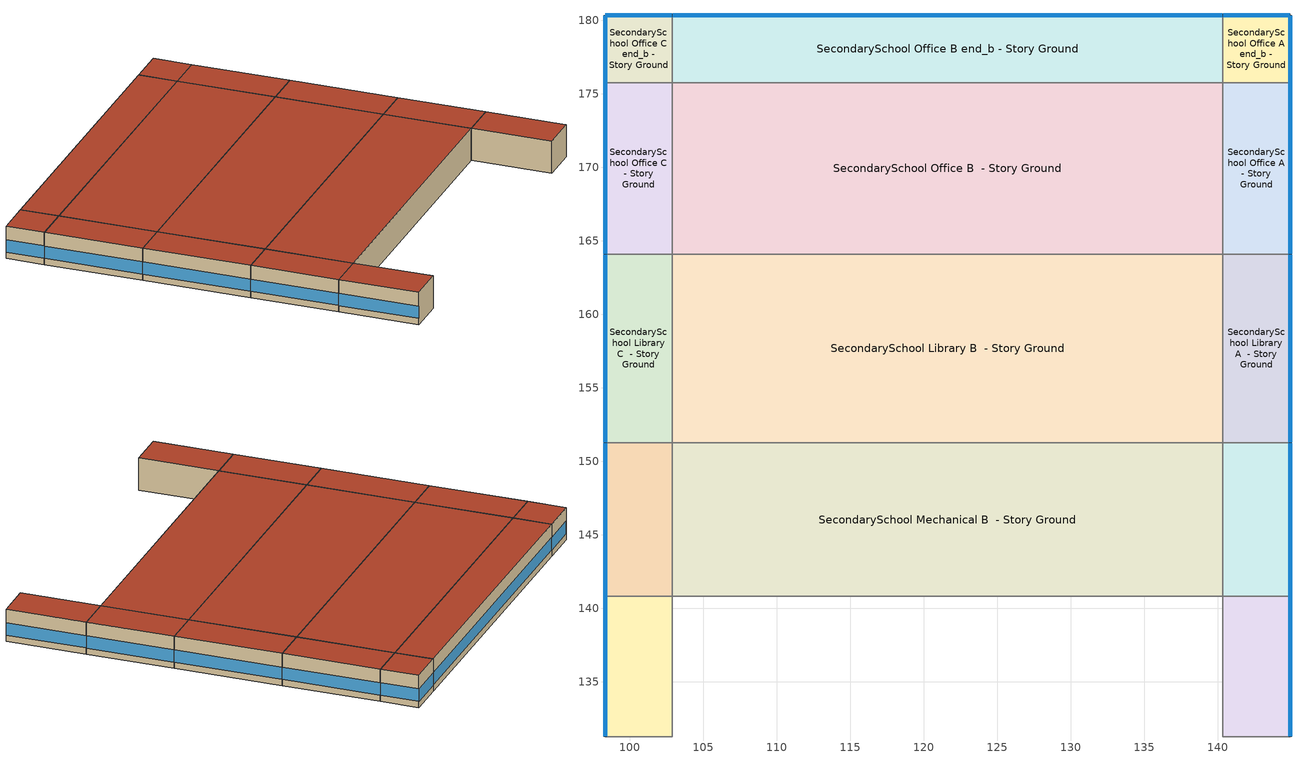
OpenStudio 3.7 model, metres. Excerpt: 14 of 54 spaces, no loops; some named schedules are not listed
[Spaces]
SecondarySchool Cafeteria A  - Story Ground
 floor ground (Foundation F 126 Perim 954 Area 4363): 144.92,131.27 140.34,131.27 140.34,140.81 144.92,140.81 z0
 wall outside: 144.92,131.27 144.92,140.81 z0:3.96
 wall to SecondarySchool Restroom A  - Story Ground: 140.34,131.27 144.92,131.27 z0:3.96
 wall to SecondarySchool Cafeteria B  - Story Ground: 140.34,140.81 140.34,131.27 z0:3.96
 wall to SecondarySchool Mechanical A  - Story Ground: 144.92,140.81 140.34,140.81 z0:3.96
 window (Window U-1.01 SHGC 0.58): 144.92,131.3 144.92,140.79 z0.76:2.28
 roof outside: 144.92,140.81 140.34,140.81 140.34,131.27 144.92,131.27 z3.96
SecondarySchool Cafeteria C  - Story Ground
 floor ground (Foundation F 126 Perim 954 Area 4363): 102.9,131.27 98.33,131.27 98.33,140.81 102.9,140.81 z0
 wall outside: 98.33,140.81 98.33,131.27 z0:3.96
 wall to SecondarySchool Restroom C  - Story Ground: 98.33,131.27 102.9,131.27 z0:3.96
 wall to SecondarySchool Mechanical C  - Story Ground: 102.9,140.81 98.33,140.81 z0:3.96
 wall to SecondarySchool Cafeteria B  - Story Ground: 102.9,131.27 102.9,140.81 z0:3.96
 window (Window U-1.01 SHGC 0.58): 98.33,140.79 98.33,131.3 z0.76:2.28
 roof outside: 102.9,140.81 98.33,140.81 98.33,131.27 102.9,131.27 z3.96
SecondarySchool Mechanical A  - Story Ground
 floor ground (Foundation F 126 Perim 1044 Area 4773): 144.92,140.81 140.34,140.81 140.34,151.25 144.92,151.25 z0
 wall outside: 144.92,140.81 144.92,151.25 z0:3.96
 wall to SecondarySchool Mechanical B  - Story Ground: 140.34,151.25 140.34,140.81 z0:3.96
 wall to SecondarySchool Library A  - Story Ground: 144.92,151.25 140.34,151.25 z0:3.96
 window (Window U-1.01 SHGC 0.58): 144.92,140.84 144.92,151.23 z0.76:2.28
 roof outside: 144.92,151.25 140.34,151.25 140.34,140.81 144.92,140.81 z3.96
SecondarySchool Mechanical B  - Story Ground
 floor ground (Foundation F 126 Perim 0 Area 39088): 140.34,140.81 102.9,140.81 102.9,151.25 140.34,151.25 z0
 wall to SecondarySchool Cafeteria B  - Story Ground: 102.9,140.81 140.34,140.81 z0:3.96
 wall to SecondarySchool Mechanical C  - Story Ground: 102.9,151.25 102.9,140.81 z0:3.96
 wall to SecondarySchool Library B  - Story Ground: 140.34,151.25 102.9,151.25 z0:3.96
 roof outside: 140.34,151.25 102.9,151.25 102.9,140.81 140.34,140.81 z3.96
SecondarySchool Mechanical C  - Story Ground
 floor ground (Foundation F 126 Perim 1044 Area 4773): 102.9,140.81 98.33,140.81 98.33,151.25 102.9,151.25 z0
 wall outside: 98.33,151.25 98.33,140.81 z0:3.96
 wall to SecondarySchool Library C  - Story Ground: 102.9,151.25 98.33,151.25 z0:3.96
 window (Window U-1.01 SHGC 0.58): 98.33,151.23 98.33,140.84 z0.76:2.28
 roof outside: 102.9,151.25 98.33,151.25 98.33,140.81 102.9,140.81 z3.96
SecondarySchool Library A  - Story Ground
 floor ground (Foundation F 126 Perim 1283 Area 5867): 144.92,151.25 140.34,151.25 140.34,164.09 144.92,164.09 z0
 wall outside: 144.92,151.25 144.92,164.09 z0:3.96
 wall to SecondarySchool Library B  - Story Ground: 140.34,164.09 140.34,151.25 z0:3.96
 wall to SecondarySchool Office A  - Story Ground: 144.92,164.09 140.34,164.09 z0:3.96
 window (Window U-1.01 SHGC 0.58): 144.92,151.28 144.92,164.06 z0.76:2.27
 roof outside: 144.92,164.09 140.34,164.09 140.34,151.25 144.92,151.25 z3.96
SecondarySchool Library B  - Story Ground
 floor ground (Foundation F 126 Perim 0 Area 48048): 140.34,151.25 102.9,151.25 102.9,164.09 140.34,164.09 z0
 wall to SecondarySchool Library C  - Story Ground: 102.9,164.09 102.9,151.25 z0:3.96
 wall to SecondarySchool Office B  - Story Ground: 140.34,164.09 102.9,164.09 z0:3.96
 roof outside: 140.34,164.09 102.9,164.09 102.9,151.25 140.34,151.25 z3.96
SecondarySchool Library C  - Story Ground
 floor ground (Foundation F 126 Perim 1283 Area 5867): 102.9,151.25 98.33,151.25 98.33,164.09 102.9,164.09 z0
 wall outside: 98.33,164.09 98.33,151.25 z0:3.96
 wall to SecondarySchool Office C  - Story Ground: 102.9,164.09 98.33,164.09 z0:3.96
 window (Window U-1.01 SHGC 0.58): 98.33,164.06 98.33,151.28 z0.76:2.27
 roof outside: 102.9,164.09 98.33,164.09 98.33,151.25 102.9,151.25 z3.96
SecondarySchool Office A  - Story Ground
 floor ground (Foundation F 126 Perim 1167 Area 5336): 144.92,164.09 140.34,164.09 140.34,175.76 144.92,175.76 z0
 wall outside: 144.92,164.09 144.92,175.76 z0:3.96
 wall to SecondarySchool Office B  - Story Ground: 140.34,175.76 140.34,164.09 z0:3.96
 wall to SecondarySchool Office A end_b - Story Ground: 144.92,175.76 140.34,175.76 z0:3.96
 window (Window U-1.01 SHGC 0.58): 144.92,164.11 144.92,175.73 z0.76:2.27
 roof outside: 144.92,175.76 140.34,175.76 140.34,164.09 144.92,164.09 z3.96
SecondarySchool Office B  - Story Ground
 floor ground (Foundation F 126 Perim 0 Area 43699): 140.34,164.09 102.9,164.09 102.9,175.76 140.34,175.76 z0
 wall to SecondarySchool Office C  - Story Ground: 102.9,175.76 102.9,164.09 z0:3.96
 wall to SecondarySchool Office B end_b - Story Ground: 140.34,175.76 102.9,175.76 z0:3.96
 roof outside: 140.34,175.76 102.9,175.76 102.9,164.09 140.34,164.09 z3.96
SecondarySchool Office C  - Story Ground
 floor ground (Foundation F 126 Perim 1167 Area 5336): 102.9,164.09 98.33,164.09 98.33,175.76 102.9,175.76 z0
 wall outside: 98.33,175.76 98.33,164.09 z0:3.96
 wall to SecondarySchool Office C end_b - Story Ground: 102.9,175.76 98.33,175.76 z0:3.96
 window (Window U-1.01 SHGC 0.58): 98.33,175.73 98.33,164.11 z0.76:2.27
 roof outside: 102.9,175.76 98.33,175.76 98.33,164.09 102.9,164.09 z3.96
SecondarySchool Office A end_b - Story Ground
 floor ground (Foundation F 126 Perim 914 Area 209): 144.92,175.76 140.34,175.76 140.34,180.33 144.92,180.33 z0
 wall outside: 144.92,175.76 144.92,180.33 140.34,180.33 z0:3.96
 wall to SecondarySchool Office B end_b - Story Ground: 140.34,180.33 140.34,175.76 z0:3.96
 window (Window U-1.01 SHGC 0.58): 144.92,175.78 144.92,180.31 / 144.89,180.33 140.37,180.33 z0.76:2.28
 roof outside: 144.92,180.33 140.34,180.33 140.34,175.76 144.92,175.76 z3.96
SecondarySchool Office B end_b - Story Ground
 floor ground (Foundation F 126 Perim 3744 Area 17118): 140.34,175.76 102.9,175.76 102.9,180.33 140.34,180.33 z0
 wall outside: 140.34,180.33 102.9,180.33 z0:3.96
 wall to SecondarySchool Office C end_b - Story Ground: 102.9,180.33 102.9,175.76 z0:3.96
 window (Window U-1.01 SHGC 0.58): 140.32,180.33 102.93,180.33 z0.76:2.27
 roof outside: 140.34,180.33 102.9,180.33 102.9,175.76 140.34,175.76 z3.96
SecondarySchool Office C end_b - Story Ground
 floor ground (Foundation F 126 Perim 914 Area 209): 102.9,175.76 98.33,175.76 98.33,180.33 102.9,180.33 z0
 wall outside: 102.9,180.33 98.33,180.33 98.33,175.76 z0:3.96
 window (Window U-1.01 SHGC 0.58): 98.33,180.31 98.33,175.78 / 102.88,180.33 98.36,180.33 z0.76:2.28
 roof outside: 102.9,180.33 98.33,180.33 98.33,175.76 102.9,175.76 z3.96
[Site]
Maxwell Afb: Latitude {deg}=32.38; Longitude {deg}=-86.36; Time Zone {hr}=-6; Elevation {m}=52; Terrain=City
[Site:WaterMainsTemperature]
Calculation Method=Correlation; Annual Average Outdoor Air Temperature {C}=12.9533; Maximum Difference In Monthly Average Outdoor Air Temperatures {deltaC}=16.43
[SizingPeriod:DesignDay] Barometric Pressure {Pa}=100606; Rain Indicator=No; Snow Indicator=No; Day of Month=21; Daylight Saving Time Indicator=No; Humidity Condition Type=Wetbulb; Dry-Bulb Temperature Range Modifier Type=DefaultMultipliers
Name | Maximum Dry-Bulb Temperature {C} | Daily Dry-Bulb Temperature Range {deltaC} | Wind Speed {m/s} | Wind Direction {deg} | Month | Day Type | Wetbulb or DewPoint at Maximum Dry-Bulb {C} | Solar Model Indicator | ASHRAE Clear Sky Optical Depth for Beam Irradiance | ASHRAE Clear Sky Optical Depth for Diffuse Irradiance | Sky Clearness
Aurora State Ann Clg .4% Condns DB=>MWB 1 | 33 | 13.9 | 3.2 | 10 | 7 | SummerDesignDay | 19.4 | ASHRAETau | 0.339 | 2.445
Aurora State Ann Clg .4% Condns WB=>MDB 1 | 30.2 | 13.9 | 3.2 | 10 | 7 | SummerDesignDay | 21.1 | ASHRAETau | 0.339 | 2.445
Aurora State Ann Htg 99.6% Condns DB 1 | -3 | 0 | 1.7 | 0 | 12 | WinterDesignDay | -3 | ASHRAEClearSky |  |  | 0
Aurora State August .4% Condns DB=>MCWB 1 | 35.9 | 13.8 | 3.2 | 10 | 8 | SummerDesignDay | 20.5 | ASHRAETau | 0.344 | 2.48
[ClimateZones]
Climate Zone Institution Name 1=ASHRAE; Climate Zone Document Name 1=ANSI/ASHRAE Standard 169; Climate Zone Document Year 1=2006; Climate Zone Value 1=ASHRAE 169-2013-4C; Climate Zone Institution Name 2=CEC; Climate Zone Document Name 2=California Climate Zone Descriptions; Climate Zone Document Year 2=1995
[Building]
ComStock DOE Ref Pre-1980|SecondarySchool: North Axis {deg}=270; Default Construction Set=ComStock DOE Ref Pre-1980 - SecSchl - ASHRAE 169-2013-4C; Default Schedule Set=Building Default Schedule Set; Standards Building Type=SecondarySchool
[Site:GroundTemperature:FCfactorMethod]
January Ground Temperature {C}=11.4; February Ground Temperature {C}=8.1; March Ground Temperature {C}=5.4; April Ground Temperature {C}=4.5; May Ground Temperature {C}=5.8; June Ground Temperature {C}=8.3; July Ground Temperature {C}=10.9; August Ground Temperature {C}=13; September Ground Temperature {C}=15.6; October Ground Temperature {C}=17.7; November Ground Temperature {C}=18.8; December Ground Temperature {C}=15.1
[Construction:FfactorGroundFloor] F-Factor {W/m-K}=1.26344
Name | Area {m2} | PerimeterExposed {m}
Foundation F 126 Perim 914 Area 209 | 20.9032 | 9.144
Foundation F 126 Perim 3744 Area 17118 | 171.176 | 37.44
Foundation F 126 Perim 1167 Area 5336 | 53.3629 | 11.6717
Foundation F 126 Perim 0 Area 43699 | 436.987 | 0
Foundation F 126 Perim 1283 Area 5867 | 58.6743 | 12.8334
Foundation F 126 Perim 1044 Area 4773 | 47.7327 | 10.4402
Foundation F 126 Perim 954 Area 4363 | 43.6296 | 9.54278
Foundation F 126 Perim 0 Area 48048 | 480.483 | 0
Foundation F 126 Perim 0 Area 39088 | 390.882 | 0
[DefaultConstructionSet]
ComStock DOE Ref Pre-1980 - SecSchl - ASHRAE 169-2013-4C: Default Exterior Surface Constructions=Default Surface Constructions 1; Default Interior Surface Constructions=Default Surface Constructions 2; Default Ground Contact Surface Constructions=Default Surface Constructions 3; Default Exterior SubSurface Constructions=Default Sub Surface Constructions 1; Default Interior SubSurface Constructions=Default Sub Surface Constructions 2; Interior Partition Construction=Typical Interior Partition
[DefaultSurfaceConstructions]
Name | Floor Construction | Wall Construction | Roof Ceiling Construction
Default Surface Constructions 1 | Typical Insulated Exterior Mass Floor | Typical Insulated Steel Framed Exterior Wall R-5.71 | Typical IEAD Roof R-11.76
Default Surface Constructions 2 | Typical Interior Floor | Typical Interior Wall | Typical Interior Ceiling
Default Surface Constructions 3 | Typical Insulated Carpeted 6in Slab Floor | Typical Insulated Basement Mass Wall
[Construction]
Typical Insulated Exterior Mass Floor: 4 in. Normalweight Concrete Floor, Typical Carpet Pad
Typical Insulated Steel Framed Exterior Wall R-5.71: 25mm Stucco, 5/8 in. Gypsum Board, Typical Insulation R-3.54, 5/8 in. Gypsum Board
Typical IEAD Roof R-11.76: Roof Membrane, Typical Insulation R-10.65, Metal Roof Surface
Typical Interior Floor: 100mm Normalweight concrete floor, CP02 CARPET PAD
Typical Interior Wall: G01 13mm gypsum board, G01 13mm gypsum board
Typical Interior Ceiling: CP02 CARPET PAD, 100mm Normalweight concrete floor
Typical Insulated Carpeted 6in Slab Floor: 6 in. Normalweight Concrete Floor, Typical Carpet Pad
Typical Insulated Basement Mass Wall: 8 in. Concrete Block Basement Wall
U 1.22 SHGC 0.54 Simple Glazing Window U-1.22 SHGC 0.54: U 1.22 SHGC 0.54 Simple Glazing U-1.22 SHGC 0.54
U 1.22 SHGC 0.54 Simple Glazing Window U-1.22 SHGC 0.54 1: U 1.22 SHGC 0.54 Simple Glazing U-1.22 SHGC 0.54 1
Typical Insulated Metal Door: F08 Metal surface, Typical Insulation
U 0.88 SHGC 0.16 Sgl Ref-A-L Clr 6mm: REF A CLEAR LO 6MM
Typical Overhead Door: Typical Insulation
Typical Interior Window: Clear 3mm
Typical Interior Door; Typical Interior Partition: G05 25mm wood
InteriorFurnishings 1: Std Wood 6inch 1
Window U-1.01 SHGC 0.58: Simple Glazing Single - No LowE - Tinted/Reflective - Aluminum
[Material:NoMass] Roughness=Smooth; Thermal Absorptance=0.9; Solar Absorptance=0.7
Name | Thermal Resistance {m2-K/W} | Visible Absorptance
Typical Insulation R-3.54 | 0.622622 | 0.7
Typical Carpet Pad; CP02 CARPET PAD | 0.21648 | 0.8
Typical Insulation R-10.65 | 1.87513 | 0.7
Typical Insulation | 0.0282222 | 0.7
[Material] Thermal Absorptance=0.9
Name | Roughness | Thickness {m} | Conductivity {W/m-K} | Density {kg/m3} | Specific Heat {J/kg-K} | Solar Absorptance | Visible Absorptance
4 in. Normalweight Concrete Floor | MediumRough | 0.1016 | 2.31 | 2322 | 832 | 0.7 | 0.7
25mm Stucco | Smooth | 0.0254 | 0.72 | 1856 | 840 | 0.7 | 0.7
5/8 in. Gypsum Board | MediumSmooth | 0.0159 | 0.16 | 800 | 1090 | 0.7 | 0.7
Roof Membrane | VeryRough | 0.0095 | 0.16 | 1121.29 | 1460 | 0.7 | 0.7
Metal Roof Surface; F08 Metal surface | Smooth | 0.0008 | 45.28 | 7824 | 500 | 0.7 | 0.7
100mm Normalweight concrete floor | MediumRough | 0.1016 | 2.31045 | 2322 | 832.557 | 0.7 | 0.7
G01 13mm gypsum board | Smooth | 0.0127 | 0.160031 | 800.001 | 1090.73 | 0.7 | 0.5
6 in. Normalweight Concrete Floor | MediumRough | 0.1524 | 2.31 | 2322 | 832 | 0.7 | 0.7
8 in. Concrete Block Basement Wall | MediumRough | 0.2032 | 1.326 | 1842 | 912 | 0.7 | 0.7
G05 25mm wood | MediumSmooth | 0.0254 | 0.15 | 608 | 1630 | 0.5 | 0.5
Std Wood 6inch 1 | MediumSmooth | 0.15 | 0.12 | 540 | 1210 | 0.7 | 0.7
[DefaultSubSurfaceConstructions]
Name | Fixed Window Construction | Operable Window Construction | Door Construction | Glass Door Construction | Overhead Door Construction | Tubular Daylight Dome Construction | Tubular Daylight Diffuser Construction
Default Sub Surface Constructions 1 | U 1.22 SHGC 0.54 Simple Glazing Window U-1.22 SHGC 0.54 | U 1.22 SHGC 0.54 Simple Glazing Window U-1.22 SHGC 0.54 1 | Typical Insulated Metal Door | U 0.88 SHGC 0.16 Sgl Ref-A-L Clr 6mm | Typical Overhead Door | Typical Interior Window | Typical Interior Window
Default Sub Surface Constructions 2 | Typical Interior Window | Typical Interior Window | Typical Interior Door
[WindowMaterial:SimpleGlazingSystem]
Name | U-Factor {W/m2-K} | Solar Heat Gain Coefficient | Visible Transmittance
U 1.22 SHGC 0.54 Simple Glazing U-1.22 SHGC 0.54; U 1.22 SHGC 0.54 Simple Glazing U-1.22 SHGC 0.54 1 | 6.92748 | 0.54 | 0.38
Simple Glazing Single - No LowE - Tinted/Reflective - Aluminum | 5.73505 | 0.579 | 0.455
[WindowMaterial:Glazing] Optical Data Type=SpectralAverage; Infrared Transmittance at Normal Incidence=0; Front Side Infrared Hemispherical Emissivity=0.84; Conductivity {W/m-K}=0.9; Dirt Correction Factor for Solar and Visible Transmittance=1; Solar Diffusing=No
Name | Thickness {m} | Solar Transmittance at Normal Incidence | Front Side Solar Reflectance at Normal Incidence | Back Side Solar Reflectance at Normal Incidence | Visible Transmittance at Normal Incidence | Front Side Visible Reflectance at Normal Incidence | Back Side Visible Reflectance at Normal Incidence | Back Side Infrared Hemispherical Emissivity
REF A CLEAR LO 6MM | 0.006 | 0.066 | 0.341 | 0.493 | 0.08 | 0.41 | 0.37 | 0.4
Clear 3mm | 0.003 | 0.837 | 0.075 | 0.075 | 0.898 | 0.081 | 0.081 | 0.84
[SpaceType] Standards Building Type=SecondarySchool
Name | Default Schedule Set | Design Specification Outdoor Air Object | Standards Space Type
SecondarySchool Cafeteria - ComStock DOE Ref Pre-1980 | SecondarySchool Cafeteria Schedule Set | SecondarySchool Cafeteria Ventilation | Cafeteria
SecondarySchool Mechanical - ComStock DOE Ref Pre-1980 | SecondarySchool Mechanical Schedule Set | SecondarySchool Mechanical Ventilation | Mechanical
SecondarySchool Library - ComStock DOE Ref Pre-1980 | SecondarySchool Library Schedule Set | SecondarySchool Library Ventilation | Library
SecondarySchool Office - ComStock DOE Ref Pre-1980 | SecondarySchool Office Schedule Set | SecondarySchool Office Ventilation | Office
[BuildingStory]
Story Ground: Nominal Z Coordinate {m}=0; Nominal Floor to Floor Height {m}=3.9624
[Space] Building Story=Story Ground
Name | Space Type | Thermal Zone | Design Specification Outdoor Air Object
SecondarySchool Cafeteria A  - Story Ground | SecondarySchool Cafeteria - ComStock DOE Ref Pre-1980 | Zone SecondarySchool Cafeteria A  - Story Ground | SecondarySchool Cafeteria Ventilation to per-area
SecondarySchool Cafeteria C  - Story Ground | SecondarySchool Cafeteria - ComStock DOE Ref Pre-1980 | Zone SecondarySchool Cafeteria C  - Story Ground | SecondarySchool Cafeteria Ventilation to per-area
SecondarySchool Mechanical A  - Story Ground | SecondarySchool Mechanical - ComStock DOE Ref Pre-1980 | Zone SecondarySchool Mechanical A  - Story Ground | SecondarySchool Mechanical Ventilation to per-area
SecondarySchool Mechanical B  - Story Ground | SecondarySchool Mechanical - ComStock DOE Ref Pre-1980 | Zone SecondarySchool Mechanical B  - Story Ground | SecondarySchool Mechanical Ventilation to per-area
SecondarySchool Mechanical C  - Story Ground | SecondarySchool Mechanical - ComStock DOE Ref Pre-1980 | Zone SecondarySchool Mechanical C  - Story Ground | SecondarySchool Mechanical Ventilation to per-area
SecondarySchool Library A  - Story Ground | SecondarySchool Library - ComStock DOE Ref Pre-1980 | Zone SecondarySchool Library A  - Story Ground | SecondarySchool Library Ventilation to per-area
SecondarySchool Library B  - Story Ground | SecondarySchool Library - ComStock DOE Ref Pre-1980 | Zone SecondarySchool Library B  - Story Ground | SecondarySchool Library Ventilation to per-area
SecondarySchool Library C  - Story Ground | SecondarySchool Library - ComStock DOE Ref Pre-1980 | Zone SecondarySchool Library C  - Story Ground | SecondarySchool Library Ventilation to per-area
SecondarySchool Office A  - Story Ground | SecondarySchool Office - ComStock DOE Ref Pre-1980 | Zone SecondarySchool Office A  - Story Ground | SecondarySchool Office Ventilation to per-area
SecondarySchool Office B  - Story Ground | SecondarySchool Office - ComStock DOE Ref Pre-1980 | Zone SecondarySchool Office B  - Story Ground | SecondarySchool Office Ventilation to per-area
SecondarySchool Office C  - Story Ground | SecondarySchool Office - ComStock DOE Ref Pre-1980 | Zone SecondarySchool Office C  - Story Ground | SecondarySchool Office Ventilation to per-area
SecondarySchool Office A end_b - Story Ground | SecondarySchool Office - ComStock DOE Ref Pre-1980 | Zone SecondarySchool Office A end_b - Story Ground | SecondarySchool Office Ventilation to per-area
SecondarySchool Office B end_b - Story Ground | SecondarySchool Office - ComStock DOE Ref Pre-1980 | Zone SecondarySchool Office B end_b - Story Ground | SecondarySchool Office Ventilation to per-area
SecondarySchool Office C end_b - Story Ground | SecondarySchool Office - ComStock DOE Ref Pre-1980 | Zone SecondarySchool Office C end_b - Story Ground | SecondarySchool Office Ventilation to per-area
[ThermalZone] Multiplier=1; Use Ideal Air Loads=No
Name | Thermostat
Zone SecondarySchool Cafeteria A  - Story Ground | SecondarySchool Cafeteria - ComStock DOE Ref Pre-1980 Thermostat
Zone SecondarySchool Cafeteria C  - Story Ground | SecondarySchool Cafeteria - ComStock DOE Ref Pre-1980 Thermostat 2
Zone SecondarySchool Mechanical A  - Story Ground | SecondarySchool Mechanical - ComStock DOE Ref Pre-1980 Thermostat
Zone SecondarySchool Mechanical B  - Story Ground | SecondarySchool Mechanical - ComStock DOE Ref Pre-1980 Thermostat 1
Zone SecondarySchool Mechanical C  - Story Ground | SecondarySchool Mechanical - ComStock DOE Ref Pre-1980 Thermostat 2
Zone SecondarySchool Library A  - Story Ground | SecondarySchool Library - ComStock DOE Ref Pre-1980 Thermostat
Zone SecondarySchool Library B  - Story Ground | SecondarySchool Library - ComStock DOE Ref Pre-1980 Thermostat 1
Zone SecondarySchool Library C  - Story Ground | SecondarySchool Library - ComStock DOE Ref Pre-1980 Thermostat 2
Zone SecondarySchool Office A  - Story Ground | SecondarySchool Office - ComStock DOE Ref Pre-1980 Thermostat
Zone SecondarySchool Office B  - Story Ground | SecondarySchool Office - ComStock DOE Ref Pre-1980 Thermostat 2
Zone SecondarySchool Office C  - Story Ground | SecondarySchool Office - ComStock DOE Ref Pre-1980 Thermostat 4
Zone SecondarySchool Office A end_b - Story Ground | SecondarySchool Office - ComStock DOE Ref Pre-1980 Thermostat 1
Zone SecondarySchool Office B end_b - Story Ground | SecondarySchool Office - ComStock DOE Ref Pre-1980 Thermostat 3
Zone SecondarySchool Office C end_b - Story Ground | SecondarySchool Office - ComStock DOE Ref Pre-1980 Thermostat 5
[People:Definition] Number of People Calculation Method=People/Area; Fraction Radiant=0.3
Name | People per Space Floor Area {person/m2}
SecondarySchool Cafeteria People Definition | 0.71946
SecondarySchool Library People Definition | 0.229702
SecondarySchool Mechanical People Definition | 0.0100104
SecondarySchool Office People Definition | 0.0500522
[People] Work Efficiency Schedule=Work Efficiency Schedule; Clothing Insulation Schedule=Clothing Schedule; Air Velocity Schedule=Air Velocity Schedule; Multiplier=1
Name | People Definition | Space or SpaceType
SecondarySchool Cafeteria People | SecondarySchool Cafeteria People Definition | SecondarySchool Cafeteria - ComStock DOE Ref Pre-1980
SecondarySchool Library People | SecondarySchool Library People Definition | SecondarySchool Library - ComStock DOE Ref Pre-1980
SecondarySchool Mechanical People | SecondarySchool Mechanical People Definition | SecondarySchool Mechanical - ComStock DOE Ref Pre-1980
SecondarySchool Office People | SecondarySchool Office People Definition | SecondarySchool Office - ComStock DOE Ref Pre-1980
[Lights:Definition] Design Level Calculation Method=Watts/Area; Fraction Visible=0.2; Return Air Fraction=0
Name | Watts per Space Floor Area {W/m2} | Fraction Radiant
SecondarySchool Office - ComStock DOE Ref Pre-1980 General Lights Definition | 6.74433 | 0.31
SecondarySchool Library - ComStock DOE Ref Pre-1980 General Lights Definition | 5.64414 | 0.31
SecondarySchool Library - ComStock DOE Ref Pre-1980 Task Lights Definition | 11.0968 | 0.125
SecondarySchool Mechanical - ComStock DOE Ref Pre-1980 General Lights Definition | 3.92888 | 0.31
SecondarySchool Mechanical - ComStock DOE Ref Pre-1980 Task Lights Definition | 3.02684 | 0.125
SecondarySchool Cafeteria - ComStock DOE Ref Pre-1980 General Lights Definition | 2.70767 | 0.31
SecondarySchool Cafeteria - ComStock DOE Ref Pre-1980 Task Lights Definition | 0.735422 | 0.125
SecondarySchool Cafeteria - ComStock DOE Ref Pre-1980 Wall Wash Lights Definition | 1.90206 | 0.125
[ElectricEquipment:Definition] Design Level Calculation Method=Watts/Area; Fraction Latent=0; Fraction Radiant=0.5; Fraction Lost=0
Name | Watts per Space Floor Area {W/m2}
SecondarySchool Cafeteria Elec Equip Definition; SecondarySchool Mechanical Elec Equip Definition | 0.850128
SecondarySchool Library Elec Equip Definition | 1.05692
SecondarySchool Office Elec Equip Definition | 2.13681
[ElectricEquipment] Schedule=Education_School BLDG_EQUIP_EndUseData BPR Adjusted
Name | Electric Equipment Definition | Space or SpaceType
SecondarySchool Cafeteria Elec Equip | SecondarySchool Cafeteria Elec Equip Definition | SecondarySchool Cafeteria - ComStock DOE Ref Pre-1980
SecondarySchool Library Elec Equip | SecondarySchool Library Elec Equip Definition | SecondarySchool Library - ComStock DOE Ref Pre-1980
SecondarySchool Mechanical Elec Equip | SecondarySchool Mechanical Elec Equip Definition | SecondarySchool Mechanical - ComStock DOE Ref Pre-1980
SecondarySchool Office Elec Equip | SecondarySchool Office Elec Equip Definition | SecondarySchool Office - ComStock DOE Ref Pre-1980
[DesignSpecification:OutdoorAir] Outdoor Air Method=Sum
Name | Outdoor Air Flow per Person {m3/s-person} | Outdoor Air Flow per Floor Area {m3/s-m2} | Outdoor Air Flow Rate {m3/s} | Outdoor Air Flow Air Changes per Hour {1/hr}
SecondarySchool Cafeteria Ventilation; SecondarySchool Office Ventilation | 0.00943895
SecondarySchool Library Ventilation | 0.00799951
SecondarySchool Mechanical Ventilation |  | 0.000254
SecondarySchool Cafeteria Ventilation to per-area | 0 | 0.00679094 | 0 | 0
SecondarySchool Library Ventilation to per-area | 0 | 0.0018375 | 0 | 0
SecondarySchool Mechanical Ventilation to per-area | 0 | 0.000254 | 0 | 0
SecondarySchool Office Ventilation to per-area | 0 | 0.00047244 | 0 | 0
[DefaultScheduleSet]
Name | Number of People Schedule | People Activity Level Schedule | Lighting Schedule | Electric Equipment Schedule | Infiltration Schedule | Hours of Operation Schedule
SecondarySchool Cafeteria Schedule Set; SecondarySchool Library Schedule Set; SecondarySchool Mechanical Schedule Set | SecondarySchool Bldg Occ | SecondarySchool Activity | Education_School BLDG_LIGHT_EndUseData | Education_School BLDG_EQUIP_EndUseData | SecondarySchool Infil
SecondarySchool Office Schedule Set | SecondarySchool Office Occ | SecondarySchool Activity | Education_School BLDG_LIGHT_EndUseData | Education_School BLDG_EQUIP_EndUseData | SecondarySchool Infil
Building Default Schedule Set |  |  |  |  |  | Building Hours of Operation NonResidential
[Exterior:Lights:Definition]
Name | Design Level {W}
Parking Areas and Drives Def (W/ft^2) | 0.0497494
Building Facades Def (W/ft^2) | 0.25
Main Entries Def (W/ft) | 30
Other Doors Def (W/ft) | 25
[Exterior:Lights] Schedule=Always On Discrete; Control Option=AstronomicalClock
Name | Exterior Lights Definition | Multiplier
Parking Areas and Drives | Parking Areas and Drives Def (W/ft^2) | 59097.7
Building Facades | Building Facades Def (W/ft^2) | 46655.5
Main Entries | Main Entries Def (W/ft) | 240
Other Doors | Other Doors Def (W/ft) | 147
[ThermostatSetpoint:DualSetpoint] Heating Setpoint Temperature Schedule=SecondarySchool HtgSetp; Cooling Setpoint Temperature Schedule=SecondarySchool ClgSetp
SecondarySchool Cafeteria - ComStock DOE Ref Pre-1980 Thermostat; SecondarySchool Cafeteria - ComStock DOE Ref Pre-1980 Thermostat 2; SecondarySchool Library - ComStock DOE Ref Pre-1980 Thermostat; SecondarySchool Library - ComStock DOE Ref Pre-1980 Thermostat 1; SecondarySchool Library - ComStock DOE Ref Pre-1980 Thermostat 2; SecondarySchool Mechanical - ComStock DOE Ref Pre-1980 Thermostat; SecondarySchool Mechanical - ComStock DOE Ref Pre-1980 Thermostat 1; SecondarySchool Mechanical - ComStock DOE Ref Pre-1980 Thermostat 2; SecondarySchool Office - ComStock DOE Ref Pre-1980 Thermostat; SecondarySchool Office - ComStock DOE Ref Pre-1980 Thermostat 1; SecondarySchool Office - ComStock DOE Ref Pre-1980 Thermostat 2; SecondarySchool Office - ComStock DOE Ref Pre-1980 Thermostat 3; SecondarySchool Office - ComStock DOE Ref Pre-1980 Thermostat 4; SecondarySchool Office - ComStock DOE Ref Pre-1980 Thermostat 5
[InternalMass:Definition]
Internal Mass Definition 2: Construction=InteriorFurnishings 1; Design Level Calculation Method=SurfaceArea/Area; Surface Area per Space Floor Area=2
[InternalMass] Internal Mass Definition=Internal Mass Definition 2; Multiplier=1
Name | Space or SpaceType
SecondarySchool Office C end_b - Story Ground Mass | SecondarySchool Office C end_b - Story Ground
SecondarySchool Office B end_b - Story Ground Mass | SecondarySchool Office B end_b - Story Ground
SecondarySchool Office C  - Story Ground Mass | SecondarySchool Office C  - Story Ground
SecondarySchool Office B  - Story Ground Mass | SecondarySchool Office B  - Story Ground
SecondarySchool Library C  - Story Ground Mass | SecondarySchool Library C  - Story Ground
SecondarySchool Library A  - Story Ground Mass | SecondarySchool Library A  - Story Ground
SecondarySchool Mechanical C  - Story Ground Mass | SecondarySchool Mechanical C  - Story Ground
SecondarySchool Mechanical A  - Story Ground Mass | SecondarySchool Mechanical A  - Story Ground
SecondarySchool Office A end_b - Story Ground Mass | SecondarySchool Office A end_b - Story Ground
SecondarySchool Office A  - Story Ground Mass | SecondarySchool Office A  - Story Ground
SecondarySchool Cafeteria C  - Story Ground Mass | SecondarySchool Cafeteria C  - Story Ground
SecondarySchool Cafeteria A  - Story Ground Mass | SecondarySchool Cafeteria A  - Story Ground
SecondarySchool Library B  - Story Ground Mass | SecondarySchool Library B  - Story Ground
SecondarySchool Mechanical B  - Story Ground Mass | SecondarySchool Mechanical B  - Story Ground
[Lights] Schedule=Education_School BLDG_LIGHT_EndUseData BPR Adjusted; Fraction Replaceable=1
Name | Lights Definition | Space or SpaceType
SecondarySchool Office - ComStock DOE Ref Pre-1980 General Lighting | SecondarySchool Office - ComStock DOE Ref Pre-1980 General Lights Definition | SecondarySchool Office - ComStock DOE Ref Pre-1980
SecondarySchool Library - ComStock DOE Ref Pre-1980 General Lighting | SecondarySchool Library - ComStock DOE Ref Pre-1980 General Lights Definition | SecondarySchool Library - ComStock DOE Ref Pre-1980
SecondarySchool Library - ComStock DOE Ref Pre-1980 Task Lighting | SecondarySchool Library - ComStock DOE Ref Pre-1980 Task Lights Definition | SecondarySchool Library - ComStock DOE Ref Pre-1980
SecondarySchool Mechanical - ComStock DOE Ref Pre-1980 General Lighting | SecondarySchool Mechanical - ComStock DOE Ref Pre-1980 General Lights Definition | SecondarySchool Mechanical - ComStock DOE Ref Pre-1980
SecondarySchool Mechanical - ComStock DOE Ref Pre-1980 Task Lighting | SecondarySchool Mechanical - ComStock DOE Ref Pre-1980 Task Lights Definition | SecondarySchool Mechanical - ComStock DOE Ref Pre-1980
SecondarySchool Cafeteria - ComStock DOE Ref Pre-1980 General Lighting | SecondarySchool Cafeteria - ComStock DOE Ref Pre-1980 General Lights Definition | SecondarySchool Cafeteria - ComStock DOE Ref Pre-1980
SecondarySchool Cafeteria - ComStock DOE Ref Pre-1980 Task Lighting | SecondarySchool Cafeteria - ComStock DOE Ref Pre-1980 Task Lights Definition | SecondarySchool Cafeteria - ComStock DOE Ref Pre-1980
SecondarySchool Cafeteria - ComStock DOE Ref Pre-1980 Wall Wash Lighting | SecondarySchool Cafeteria - ComStock DOE Ref Pre-1980 Wall Wash Lights Definition | SecondarySchool Cafeteria - ComStock DOE Ref Pre-1980
[SpaceInfiltration:DesignFlowRate] Design Flow Rate Calculation Method=Flow/ExteriorArea; Flow per Exterior Surface Area {m3/s-m2}=0.000826564; Velocity Term Coefficient=0
Name | Space or SpaceType | Schedule | Constant Term Coefficient | Temperature Term Coefficient | Velocity Squared Term Coefficient
SecondarySchool Office C end_b - Story Ground HVAC On Infiltration | SecondarySchool Office C end_b - Story Ground | Infiltration HVAC On Schedule | 0.0725 | 0.0091 | 0.0893
SecondarySchool Office C end_b - Story Ground HVAC Off Infiltration | SecondarySchool Office C end_b - Story Ground | Infiltration HVAC Off Schedule | 0 | 0.0174 | 0.1016
SecondarySchool Office B end_b - Story Ground HVAC On Infiltration | SecondarySchool Office B end_b - Story Ground | Infiltration HVAC On Schedule | 0.0725 | 0.0091 | 0.0893
SecondarySchool Office B end_b - Story Ground HVAC Off Infiltration | SecondarySchool Office B end_b - Story Ground | Infiltration HVAC Off Schedule | 0 | 0.0174 | 0.1016
SecondarySchool Office C  - Story Ground HVAC On Infiltration | SecondarySchool Office C  - Story Ground | Infiltration HVAC On Schedule | 0.0725 | 0.0091 | 0.0893
SecondarySchool Office C  - Story Ground HVAC Off Infiltration | SecondarySchool Office C  - Story Ground | Infiltration HVAC Off Schedule | 0 | 0.0174 | 0.1016
SecondarySchool Office B  - Story Ground HVAC On Infiltration | SecondarySchool Office B  - Story Ground | Infiltration HVAC On Schedule | 0.0725 | 0.0091 | 0.0893
SecondarySchool Office B  - Story Ground HVAC Off Infiltration | SecondarySchool Office B  - Story Ground | Infiltration HVAC Off Schedule | 0 | 0.0174 | 0.1016
SecondarySchool Library C  - Story Ground HVAC On Infiltration | SecondarySchool Library C  - Story Ground | Infiltration HVAC On Schedule | 0.0725 | 0.0091 | 0.0893
SecondarySchool Library C  - Story Ground HVAC Off Infiltration | SecondarySchool Library C  - Story Ground | Infiltration HVAC Off Schedule | 0 | 0.0174 | 0.1016
SecondarySchool Library A  - Story Ground HVAC On Infiltration | SecondarySchool Library A  - Story Ground | Infiltration HVAC On Schedule | 0.0725 | 0.0091 | 0.0893
SecondarySchool Library A  - Story Ground HVAC Off Infiltration | SecondarySchool Library A  - Story Ground | Infiltration HVAC Off Schedule | 0 | 0.0174 | 0.1016
SecondarySchool Mechanical C  - Story Ground HVAC On Infiltration | SecondarySchool Mechanical C  - Story Ground | Infiltration HVAC On Schedule | 0.0725 | 0.0091 | 0.0893
SecondarySchool Mechanical C  - Story Ground HVAC Off Infiltration | SecondarySchool Mechanical C  - Story Ground | Infiltration HVAC Off Schedule | 0 | 0.0174 | 0.1016
SecondarySchool Mechanical A  - Story Ground HVAC On Infiltration | SecondarySchool Mechanical A  - Story Ground | Infiltration HVAC On Schedule | 0.0725 | 0.0091 | 0.0893
SecondarySchool Mechanical A  - Story Ground HVAC Off Infiltration | SecondarySchool Mechanical A  - Story Ground | Infiltration HVAC Off Schedule | 0 | 0.0174 | 0.1016
SecondarySchool Office A end_b - Story Ground HVAC On Infiltration | SecondarySchool Office A end_b - Story Ground | Infiltration HVAC On Schedule | 0.0725 | 0.0091 | 0.0893
SecondarySchool Office A end_b - Story Ground HVAC Off Infiltration | SecondarySchool Office A end_b - Story Ground | Infiltration HVAC Off Schedule | 0 | 0.0174 | 0.1016
SecondarySchool Office A  - Story Ground HVAC On Infiltration | SecondarySchool Office A  - Story Ground | Infiltration HVAC On Schedule | 0.0725 | 0.0091 | 0.0893
SecondarySchool Office A  - Story Ground HVAC Off Infiltration | SecondarySchool Office A  - Story Ground | Infiltration HVAC Off Schedule | 0 | 0.0174 | 0.1016
SecondarySchool Cafeteria C  - Story Ground HVAC On Infiltration | SecondarySchool Cafeteria C  - Story Ground | Infiltration HVAC On Schedule | 0.0725 | 0.0091 | 0.0893
SecondarySchool Cafeteria C  - Story Ground HVAC Off Infiltration | SecondarySchool Cafeteria C  - Story Ground | Infiltration HVAC Off Schedule | 0 | 0.0174 | 0.1016
SecondarySchool Cafeteria A  - Story Ground HVAC On Infiltration | SecondarySchool Cafeteria A  - Story Ground | Infiltration HVAC On Schedule | 0.0725 | 0.0091 | 0.0893
SecondarySchool Cafeteria A  - Story Ground HVAC Off Infiltration | SecondarySchool Cafeteria A  - Story Ground | Infiltration HVAC Off Schedule | 0 | 0.0174 | 0.1016
SecondarySchool Library B  - Story Ground HVAC On Infiltration | SecondarySchool Library B  - Story Ground | Infiltration HVAC On Schedule | 0.0725 | 0.0091 | 0.0893
SecondarySchool Library B  - Story Ground HVAC Off Infiltration | SecondarySchool Library B  - Story Ground | Infiltration HVAC Off Schedule | 0 | 0.0174 | 0.1016
SecondarySchool Mechanical B  - Story Ground HVAC On Infiltration | SecondarySchool Mechanical B  - Story Ground | Infiltration HVAC On Schedule | 0.0725 | 0.0091 | 0.0893
SecondarySchool Mechanical B  - Story Ground HVAC Off Infiltration | SecondarySchool Mechanical B  - Story Ground | Infiltration HVAC Off Schedule | 0 | 0.0174 | 0.1016
[Schedule:Ruleset]
SecondarySchool Office Occ: Default Day Schedule=SecondarySchool Office Occ Default; Summer Design Day Schedule=SecondarySchool Office Occ Summer Design Day; Winter Design Day Schedule=SecondarySchool Office Occ Winter Design Day
[Schedule:Day]
Education_School BLDG_LIGHT_EndUseData Sat Day; Education_School BLDG_LIGHT_EndUseData Sat Day 2: Yes, 0, 15, 0.291509, 0, 30, 0.289962, 0, 45, 0.288414, 1, 0, 0.287686, 1, 15, 0.286958, 1, 30, 0.28623, 1, 45, 0.285502, 2, 0, 0.284064, 2, 15, 0.282626, 2, 30, 0.281188, 2, 45, 0.27975, 3, 0, 0.279024, 3, 15, 0.278298, 3, 30, 0.277572, 3, 45, 0.276846, 4, 0, 0.276215, 4, 15, 0.275584, 4, 30, 0.274953, 4, 45, 0.274322, 5, 0, 0.273118, 5, 15, 0.271915, 5, 30, 0.270712, 5, 45, 0.269508, 6, 0, 0.269535, 6, 15, 0.269561, 6, 30, 0.269588, 6, 45, 0.269614, 7, 0, 0.269694, 7, 15, 0.269773, 7, 30, 0.269853, 7, 45, 0.269932, 8, 0, 0.269865, 8, 15, 0.269799, 8, 30, 0.269732, 8, 45, 0.269665, 9, 0, 0.26963, 9, 15, 0.269594, 9, 30, 0.269558, 9, 45, 0.269523, 10, 0, 0.268888, 10, 15, 0.268253, 10, 30, 0.267619, 10, 45, 0.266984, 11, 0, 0.266873, 11, 15, 0.266763, 11, 30, 0.266653, 11, 45, 0.266542, 12, 0, 0.266594, 12, 15, 0.266647, 12, 30, 0.266699, 12, 45, 0.266752, 13, 0, 0.266653, 13, 15, 0.266554, 13, 30, 0.266455, 13, 45, 0.266356, 14, 0, 0.266496, 14, 15, 0.266636, 14, 30, 0.266776, 14, 45, 0.266916, 15, 0, 0.266851, 15, 15, 0.266786, 15, 30, 0.26672, 15, 45, 0.266655, 16, 0, 0.266702, 16, 15, 0.266749, 16, 30, 0.266796, 16, 45, 0.266843, 17, 0, 0.266937, 17, 15, 0.267031, 17, 30, 0.267125, 17, 45, 0.267219, 18, 0, 0.267465, 18, 15, 0.267711, 18, 30, 0.267957, 18, 45, 0.268203, 19, 0, 0.268529, 19, 15, 0.268856, 19, 30, 0.269182, 19, 45, 0.269508, 20, 0, 0.269714, 20, 15, 0.26992, 20, 30, 0.270127, 20, 45, 0.270333, 21, 0, 0.272389, 21, 15, 0.274444, 21, 30, 0.2765, 21, 45, 0.278556, 22, 0, 0.282905, 22, 15, 0.287253, 22, 30, 0.291602, 22, 45, 0.295951, 23, 0, 0.295615, 23, 15, 0.295278, 23, 30, 0.294941, 23, 45, 0.294604, 24, 0, 0.293057
Education_School BLDG_LIGHT_EndUseData Sat Day 1: Yes, 0, 15, 0.24395, 0, 30, 0.243983, 0, 45, 0.244015, 1, 0, 0.242806, 1, 15, 0.241597, 1, 30, 0.240388, 1, 45, 0.239179, 2, 0, 0.239302, 2, 15, 0.239426, 2, 30, 0.239549, 2, 45, 0.239672, 3, 0, 0.240155, 3, 15, 0.240638, 3, 30, 0.241121, 3, 45, 0.241604, 4, 0, 0.239915, 4, 15, 0.238227, 4, 30, 0.236538, 4, 45, 0.234849, 5, 0, 0.233602, 5, 15, 0.232354, 5, 30, 0.231106, 5, 45, 0.229858, 6, 0, 0.230958, 6, 15, 0.232058, 6, 30, 0.233158, 6, 45, 0.234258, 7, 0, 0.234993, 7, 15, 0.235728, 7, 30, 0.236462, 7, 45, 0.237197, 8, 0, 0.236548, 8, 15, 0.235899, 8, 30, 0.235249, 8, 45, 0.2346, 9, 0, 0.233878, 9, 15, 0.233157, 9, 30, 0.232435, 9, 45, 0.231713, 10, 0, 0.229796, 10, 15, 0.227879, 10, 30, 0.225962, 10, 45, 0.224044, 11, 0, 0.223324, 11, 15, 0.222603, 11, 30, 0.221883, 11, 45, 0.221162, 12, 0, 0.220775, 12, 15, 0.220388, 12, 30, 0.220001, 12, 45, 0.219614, 13, 0, 0.219626, 13, 15, 0.219638, 13, 30, 0.219651, 13, 45, 0.219663, 14, 0, 0.219664, 14, 15, 0.219665, 14, 30, 0.219666, 14, 45, 0.219667, 15, 0, 0.219683, 15, 15, 0.2197, 15, 30, 0.219717, 15, 45, 0.219733, 16, 0, 0.219716, 16, 15, 0.219699, 16, 30, 0.219682, 16, 45, 0.219666, 17, 0, 0.219653, 17, 15, 0.21964, 17, 30, 0.219628, 17, 45, 0.219615, 18, 0, 0.220249, 18, 15, 0.220883, 18, 30, 0.221517, 18, 45, 0.22215, 19, 0, 0.223077, 19, 15, 0.224003, 19, 30, 0.224929, 19, 45, 0.225855, 20, 0, 0.225625, 20, 15, 0.225395, 20, 30, 0.225165, 20, 45, 0.224934, 21, 0, 0.226936, 21, 15, 0.228937, 21, 30, 0.230938, 21, 45, 0.23294, 22, 0, 0.234808, 22, 15, 0.236676, 22, 30, 0.238544, 22, 45, 0.240412, 23, 0, 0.24128, 23, 15, 0.242149, 23, 30, 0.243017, 23, 45, 0.243885, 24, 0, 0.243918
Education_School BLDG_LIGHT_EndUseData Sun Day; Education_School BLDG_LIGHT_EndUseData Sun Day 2: Yes, 0, 15, 0.15418, 0, 30, 0.154172, 0, 45, 0.154163, 1, 0, 0.154047, 1, 15, 0.15393, 1, 30, 0.153814, 1, 45, 0.153697, 2, 0, 0.153239, 2, 15, 0.152781, 2, 30, 0.152323, 2, 45, 0.151865, 3, 0, 0.152213, 3, 15, 0.152561, 3, 30, 0.152909, 3, 45, 0.153257, 4, 0, 0.153531, 4, 15, 0.153804, 4, 30, 0.154078, 4, 45, 0.154352, 5, 0, 0.154588, 5, 15, 0.154824, 5, 30, 0.15506, 5, 45, 0.155296, 6, 0, 0.156136, 6, 15, 0.156975, 6, 30, 0.157814, 6, 45, 0.158653, 7, 0, 0.159642, 7, 15, 0.160631, 7, 30, 0.16162, 7, 45, 0.162609, 8, 0, 0.161296, 8, 15, 0.159982, 8, 30, 0.158669, 8, 45, 0.157356, 9, 0, 0.156589, 9, 15, 0.155823, 9, 30, 0.155057, 9, 45, 0.15429, 10, 0, 0.152525, 10, 15, 0.15076, 10, 30, 0.148995, 10, 45, 0.14723, 11, 0, 0.147029, 11, 15, 0.146829, 11, 30, 0.146629, 11, 45, 0.146429, 12, 0, 0.146821, 12, 15, 0.147214, 12, 30, 0.147606, 12, 45, 0.147999, 13, 0, 0.147591, 13, 15, 0.147184, 13, 30, 0.146777, 13, 45, 0.14637, 14, 0, 0.146382, 14, 15, 0.146395, 14, 30, 0.146408, 14, 45, 0.146421, 15, 0, 0.146487, 15, 15, 0.146552, 15, 30, 0.146618, 15, 45, 0.146684, 16, 0, 0.1466, 16, 15, 0.146516, 16, 30, 0.146432, 16, 45, 0.146348, 17, 0, 0.146352, 17, 15, 0.146357, 17, 30, 0.146361, 17, 45, 0.146366, 18, 0, 0.148165, 18, 15, 0.149965, 18, 30, 0.151764, 18, 45, 0.153564, 19, 0, 0.15325, 19, 15, 0.152937, 19, 30, 0.152624, 19, 45, 0.152311, 20, 0, 0.151984, 20, 15, 0.151657, 20, 30, 0.151329, 20, 45, 0.151002, 21, 0, 0.15098, 21, 15, 0.150958, 21, 30, 0.150937, 21, 45, 0.150915, 22, 0, 0.151543, 22, 15, 0.152171, 22, 30, 0.152799, 22, 45, 0.153427, 23, 0, 0.153619, 23, 15, 0.153812, 23, 30, 0.154005, 23, 45, 0.154198, 24, 0, 0.154189
Education_School BLDG_LIGHT_EndUseData Sun Day 1: Yes, 0, 15, 0.196575, 0, 30, 0.197067, 0, 45, 0.197559, 1, 0, 0.197797, 1, 15, 0.198035, 1, 30, 0.198273, 1, 45, 0.198511, 2, 0, 0.199069, 2, 15, 0.199627, 2, 30, 0.200185, 2, 45, 0.200743, 3, 0, 0.201874, 3, 15, 0.203005, 3, 30, 0.204136, 3, 45, 0.205268, 4, 0, 0.205036, 4, 15, 0.204804, 4, 30, 0.204573, 4, 45, 0.204341, 5, 0, 0.205128, 5, 15, 0.205915, 5, 30, 0.206702, 5, 45, 0.20749, 6, 0, 0.20832, 6, 15, 0.20915, 6, 30, 0.20998, 6, 45, 0.21081, 7, 0, 0.211406, 7, 15, 0.212001, 7, 30, 0.212596, 7, 45, 0.213192, 8, 0, 0.212711, 8, 15, 0.21223, 8, 30, 0.21175, 8, 45, 0.211269, 9, 0, 0.210624, 9, 15, 0.20998, 9, 30, 0.209335, 9, 45, 0.208691, 10, 0, 0.206119, 10, 15, 0.203548, 10, 30, 0.200976, 10, 45, 0.198405, 11, 0, 0.198668, 11, 15, 0.198931, 11, 30, 0.199194, 11, 45, 0.199457, 12, 0, 0.19777, 12, 15, 0.196083, 12, 30, 0.194396, 12, 45, 0.192709, 13, 0, 0.192564, 13, 15, 0.192419, 13, 30, 0.192274, 13, 45, 0.192129, 14, 0, 0.192112, 14, 15, 0.192094, 14, 30, 0.192077, 14, 45, 0.19206, 15, 0, 0.192084, 15, 15, 0.192109, 15, 30, 0.192133, 15, 45, 0.192157, 16, 0, 0.192117, 16, 15, 0.192076, 16, 30, 0.192035, 16, 45, 0.191994, 17, 0, 0.192013, 17, 15, 0.192033, 17, 30, 0.192052, 17, 45, 0.192071, 18, 0, 0.192032, 18, 15, 0.191993, 18, 30, 0.191954, 18, 45, 0.191915, 19, 0, 0.191953, 19, 15, 0.191992, 19, 30, 0.19203, 19, 45, 0.192068, 20, 0, 0.192072, 20, 15, 0.192076, 20, 30, 0.192079, 20, 45, 0.192083, 21, 0, 0.19203, 21, 15, 0.191978, 21, 30, 0.191925, 21, 45, 0.191872, 22, 0, 0.19202, 22, 15, 0.192168, 22, 30, 0.192315, 22, 45, 0.192463, 23, 0, 0.193245, 23, 15, 0.194027, 23, 30, 0.194809, 23, 45, 0.195591, 24, 0, 0.196083
Education_School BLDG_LIGHT_EndUseData Wkdy Day: Yes, 0, 15, 0.37969, 0, 30, 0.379677, 0, 45, 0.379663, 1, 0, 0.379649, 1, 15, 0.379636, 1, 30, 0.379622, 1, 45, 0.379609, 2, 0, 0.379594, 2, 15, 0.379579, 2, 30, 0.379564, 2, 45, 0.37955, 3, 0, 0.379471, 3, 15, 0.379392, 3, 30, 0.379313, 3, 45, 0.379234, 4, 0, 0.379521, 4, 15, 0.379808, 4, 30, 0.380095, 4, 45, 0.380382, 5, 0, 0.381122, 5, 15, 0.381862, 5, 30, 0.382602, 5, 45, 0.383342, 6, 0, 0.383969, 6, 15, 0.384596, 6, 30, 0.385223, 6, 45, 0.38585, 7, 0, 0.386845, 7, 15, 0.387841, 7, 30, 0.388836, 7, 45, 0.389831, 8, 0, 0.391621, 8, 15, 0.393411, 8, 30, 0.395201, 8, 45, 0.396991, 9, 0, 0.39713, 9, 15, 0.397269, 9, 30, 0.397408, 9, 45, 0.397547, 10, 0, 0.397855, 10, 15, 0.398164, 10, 30, 0.398472, 10, 45, 0.39878, 11, 0, 0.398883, 11, 15, 0.398987, 11, 30, 0.39909, 11, 45, 0.399193, 12, 0, 0.39875, 12, 15, 0.398307, 12, 30, 0.397864, 12, 45, 0.397421, 13, 0, 0.395977, 13, 15, 0.394534, 13, 30, 0.39309, 13, 45, 0.391647, 14, 0, 0.391001, 14, 15, 0.390355, 14, 30, 0.389709, 14, 45, 0.389063, 15, 0, 0.388369, 15, 15, 0.387675, 15, 30, 0.386981, 15, 45, 0.386288, 16, 0, 0.385743, 16, 15, 0.385198, 16, 30, 0.384653, 16, 45, 0.384108, 17, 0, 0.383183, 17, 15, 0.382258, 17, 30, 0.381333, 17, 45, 0.380408, 18, 0, 0.380263, 18, 15, 0.380118, 18, 30, 0.379973, 18, 45, 0.379828, 19, 0, 0.379829, 19, 15, 0.379831, 19, 30, 0.379833, 19, 45, 0.379835, 20, 0, 0.379846, 20, 15, 0.379858, 20, 30, 0.379869, 20, 45, 0.37988, 21, 0, 0.379867, 21, 15, 0.379853, 21, 30, 0.37984, 21, 45, 0.379826, 22, 0, 0.379812, 22, 15, 0.379799, 22, 30, 0.379785, 22, 45, 0.379772, 23, 0, 0.379758, 23, 15, 0.379745, 23, 30, 0.379731, 23, 45, 0.379717, 24, 0, 0.379704
Education_School BLDG_LIGHT_EndUseData Wkdy Day 1: Yes, 0, 15, 0.609626, 0, 30, 0.609625, 0, 45, 0.609624, 1, 0, 0.609623, 1, 15, 0.609622, 1, 30, 0.609621, 1, 45, 0.60962, 2, 0, 0.609629, 2, 15, 0.609638, 2, 30, 0.609647, 2, 45, 0.609657, 3, 0, 0.60966, 3, 15, 0.609664, 3, 30, 0.609667, 3, 45, 0.609671, 4, 0, 0.609939, 4, 15, 0.610207, 4, 30, 0.610475, 4, 45, 0.610744, 5, 0, 0.612127, 5, 15, 0.61351, 5, 30, 0.614893, 5, 45, 0.616276, 6, 0, 0.619449, 6, 15, 0.622622, 6, 30, 0.625795, 6, 45, 0.628969, 7, 0, 0.631449, 7, 15, 0.633929, 7, 30, 0.636409, 7, 45, 0.638889, 8, 0, 0.63956, 8, 15, 0.640231, 8, 30, 0.640901, 8, 45, 0.641572, 9, 0, 0.641605, 9, 15, 0.641639, 9, 30, 0.641672, 9, 45, 0.641705, 10, 0, 0.641638, 10, 15, 0.64157, 10, 30, 0.641503, 10, 45, 0.641435, 11, 0, 0.640909, 11, 15, 0.640383, 11, 30, 0.639857, 11, 45, 0.639331, 12, 0, 0.638429, 12, 15, 0.637526, 12, 30, 0.636624, 12, 45, 0.635722, 13, 0, 0.633174, 13, 15, 0.630626, 13, 30, 0.628078, 13, 45, 0.62553, 14, 0, 0.624092, 14, 15, 0.622653, 14, 30, 0.621214, 14, 45, 0.619776, 15, 0, 0.619128, 15, 15, 0.61848, 15, 30, 0.617832, 15, 45, 0.617183, 16, 0, 0.616285, 16, 15, 0.615387, 16, 30, 0.614489, 16, 45, 0.613591, 17, 0, 0.612629, 17, 15, 0.611668, 17, 30, 0.610707, 17, 45, 0.609745, 18, 0, 0.609728, 18, 15, 0.609711, 18, 30, 0.609694, 18, 45, 0.609677, 19, 0, 0.609674, 19, 15, 0.609672, 19, 30, 0.609669, 19, 45, 0.609667, 20, 0, 0.609661, 20, 15, 0.609655, 20, 30, 0.609648, 20, 45, 0.609642, 21, 0, 0.609641, 21, 15, 0.60964, 21, 30, 0.609639, 21, 45, 0.609638, 22, 0, 0.609636, 22, 15, 0.609635, 22, 30, 0.609634, 22, 45, 0.609633, 23, 0, 0.609632, 23, 15, 0.609631, 23, 30, 0.60963, 23, 45, 0.609629, 24, 0, 0.609628
Education_School BLDG_EQUIP_EndUseData Wkdy Day: Yes, 0, 15, 0.0100996, 0, 30, 0.00924147, 0, 45, 0.00838333, 1, 0, 0.0075252, 1, 15, 0.00666706, 1, 30, 0.00580892, 1, 45, 0.00495079, 2, 0, 0.00371309, 2, 15, 0.00247539, 2, 30, 0.0012377, 2, 45, 0, 3, 0, 0.00342429, 3, 15, 0.00684859, 3, 30, 0.0102729, 3, 45, 0.0136972, 4, 0, 0.022196, 4, 15, 0.0306949, 4, 30, 0.0391937, 4, 45, 0.0476926, 5, 0, 0.0679908, 5, 15, 0.088289, 5, 30, 0.108587, 5, 45, 0.128885, 6, 0, 0.153887, 6, 15, 0.178888, 6, 30, 0.20389, 6, 45, 0.228891, 7, 0, 0.259916, 7, 15, 0.290941, 7, 30, 0.321966, 7, 45, 0.352991, 8, 0, 0.398332, 8, 15, 0.443673, 8, 30, 0.489014, 8, 45, 0.534355, 9, 0, 0.538604, 9, 15, 0.542854, 9, 30, 0.547103, 9, 45, 0.551353, 10, 0, 0.554859, 10, 15, 0.558366, 10, 30, 0.561873, 10, 45, 0.56538, 11, 0, 0.56571, 11, 15, 0.56604, 11, 30, 0.56637, 11, 45, 0.5667, 12, 0, 0.553415, 12, 15, 0.540131, 12, 30, 0.526846, 12, 45, 0.513562, 13, 0, 0.44227, 13, 15, 0.370979, 13, 30, 0.299688, 13, 45, 0.228396, 14, 0, 0.210532, 14, 15, 0.192668, 14, 30, 0.174804, 14, 45, 0.15694, 15, 0, 0.14382, 15, 15, 0.130701, 15, 30, 0.117581, 15, 45, 0.104462, 16, 0, 0.0979843, 16, 15, 0.091507, 16, 30, 0.0850298, 16, 45, 0.0785525, 17, 0, 0.0727353, 17, 15, 0.0669181, 17, 30, 0.061101, 17, 45, 0.0552838, 18, 0, 0.0492892, 18, 15, 0.0432946, 18, 30, 0.0373, 18, 45, 0.0313055, 19, 0, 0.0252119, 19, 15, 0.0191183, 19, 30, 0.0130247, 19, 45, 0.0069311, 20, 0, 0.0107267, 20, 15, 0.0145223, 20, 30, 0.0183179, 20, 45, 0.0221135, 21, 0, 0.0212554, 21, 15, 0.0203972, 21, 30, 0.0195391, 21, 45, 0.018681, 22, 0, 0.0178228, 22, 15, 0.0169647, 22, 30, 0.0161066, 22, 45, 0.0152484, 23, 0, 0.0143903, 23, 15, 0.0135321, 23, 30, 0.012674, 23, 45, 0.0118159, 24, 0, 0.0109577
SecondarySchool Office Occ Default: Yes, 5, 15, 0, 5, 30, 0.059375, 5, 45, 0.11875, 6, 0, 0.178125, 6, 15, 0.2375, 6, 30, 0.296875, 6, 45, 0.35625, 7, 0, 0.415625, 7, 15, 0.475, 7, 30, 0.534375, 7, 45, 0.59375, 8, 0, 0.653125, 8, 15, 0.7125, 8, 30, 0.771875, 8, 45, 0.83125, 9, 0, 0.890625, 9, 15, 0.95, 12, 15, 0.95, 12, 30, 0.85, 12, 45, 0.75, 13, 0, 0.65, 13, 15, 0.55, 13, 30, 0.45, 13, 45, 0.35, 14, 0, 0.25, 14, 15, 0.15, 14, 45, 0.15, 15, 0, 0.1375, 15, 15, 0.125, 15, 30, 0.1125, 15, 45, 0.1, 16, 0, 0.0875, 16, 15, 0.075, 16, 30, 0.0625, 16, 45, 0.05, 17, 0, 0.0375, 17, 15, 0.025, 17, 30, 0.0125, 17, 45, 0, 24, 0, 0
SecondarySchool Office Occ Summer Design Day: 8, 0, 0, 17, 0, 0.5, 24, 0, 0
SecondarySchool Office Occ Winter Design Day: 24, 0, 0
[Schedule:Rule] Schedule Ruleset=SecondarySchool Office Occ; Date Specification Type=DateRange; Start Day=1
Name | Rule Order | Day Schedule | Apply Monday | Apply Tuesday | Apply Wednesday | Apply Thursday | Apply Friday | Start Month | End Month | End Day | Apply Sunday | Apply Saturday
Schedule Rule 37 | 4 | SecondarySchool Office Occ Wkdy Day | Yes | Yes | Yes | Yes | Yes | 9 | 12 | 31
Schedule Rule 38 | 3 | SecondarySchool Office Occ Wkdy|SmrDsn Day | Yes | Yes | Yes | Yes | Yes | 7 | 9 | 1
Schedule Rule 39 | 2 | SecondarySchool Office Occ Wknd Day |  |  |  |  |  | 1 | 6 | 30 | Yes | Yes
Schedule Rule 40 | 1 | SecondarySchool Office Occ Wknd Day 1 |  |  |  |  |  | 7 | 9 | 1 | Yes | Yes
Schedule Rule 41 | 0 | SecondarySchool Office Occ Wknd Day 2 |  |  |  |  |  | 9 | 12 | 31 | Yes | Yes
